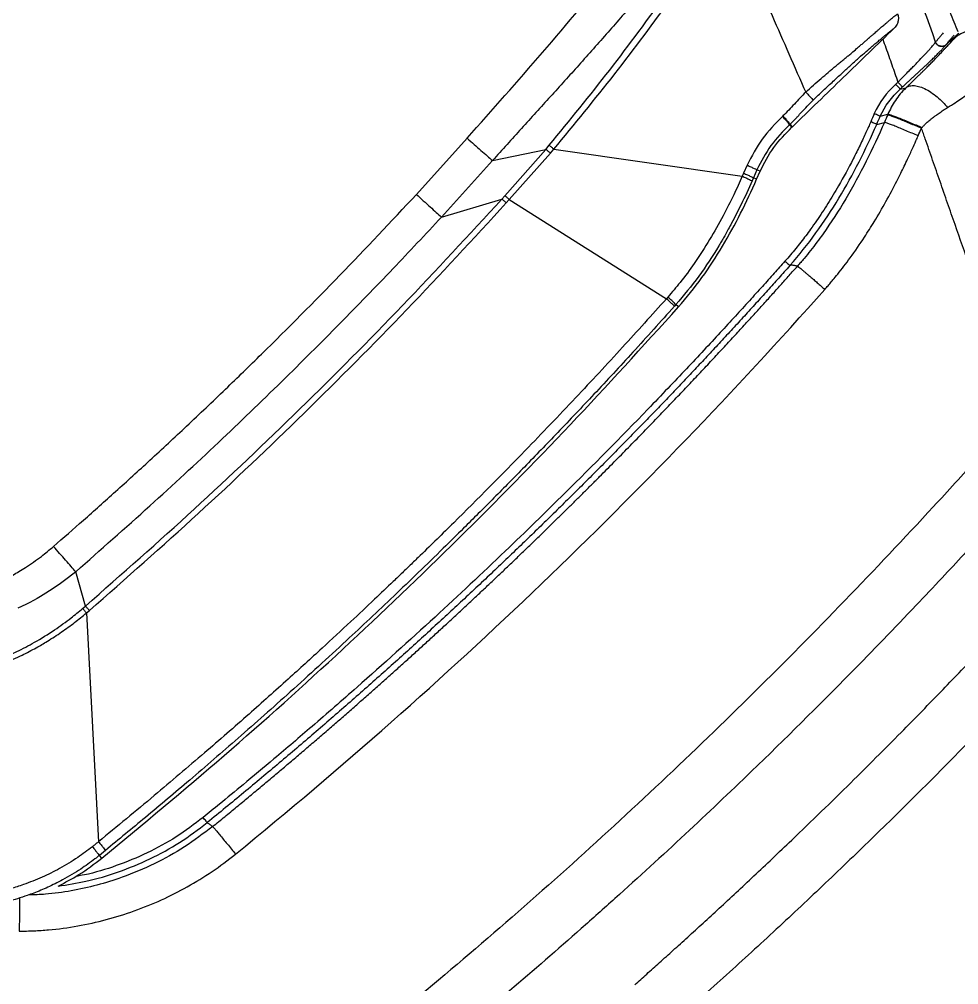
# Model space of a CAD drawing. Extents: x 525 to 613, y 487 to 635.
# Drawn here: x 541.88 to 549.03, y 510.15 to 517.51 of the extents above; entities that cross this region are included whole.
import ezdxf

# ---------------------------------------------------------------- set-up
doc = ezdxf.new("R2010")
doc.units = 0
doc.header["$MEASUREMENT"] = 0
doc.layers.add('1', color=4, linetype='Continuous')
doc.layers.add('STD TEST', color=3, linetype='Continuous')

# ---------------------------------------------------------------- blocks, each defined once
blk = doc.blocks.new('2023 VANGUARD')
at = {"layer": '1', "color": 3, "linetype": 'Continuous', "lineweight": 25}
for p, q in [((-20.4009, -75.631), (-20.389, -75.665)), ((-21.2658, -75.9225), (-21.2691, -75.9256)), ((-20.5237, -75.9245), (-20.4656, -75.9091)), ((-21.2113, -75.986), (-21.2149, -75.9893)), ((-21.1972, -76.0083), (-21.2149, -75.9893)), ((-21.1935, -76.0049), (-21.2113, -75.986)), ((-20.5506, -75.9863), (-20.4924, -75.9712)), ((-21.1972, -76.0083), (-21.1935, -76.0049)), ((-24.058, -76.52), (-23.6714, -76.0921)), ((-23.4781, -76.2613), (-23.072, -76.1768)), ((-23.3841, -76.53), (-23.072, -76.1768)), ((-23.3507, -76.5596), (-23.0373, -76.2059)), ((-23.072, -76.1768), (-23.0459, -76.1459)), ((-23.0373, -76.2059), (-23.0109, -76.175)), ((-23.0109, -76.175), (-21.575, -76.3812)), ((-23.4781, -76.2613), (-23.8674, -76.6929)), ((-21.5383, -76.2978), (-21.5649, -76.3583)), ((-21.4632, -76.3325), (-21.4898, -76.3938)), ((-21.4657, -76.4043), (-21.4391, -76.3429)), ((-21.4391, -76.3429), (-21.4632, -76.3325)), ((-21.4898, -76.3938), (-21.5001, -76.4172)), ((-21.4657, -76.4043), (-21.4898, -76.3938)), ((-23.8674, -76.6929), (-23.4071, -76.5554)), ((-23.3841, -76.53), (-23.4071, -76.5554)), ((-23.3737, -76.5851), (-23.3507, -76.5596)), ((-23.3507, -76.5596), (-22.1531, -77.3148)), ((-22.1423, -77.3026), (-22.1531, -77.3148)), ((-22.0813, -77.3603), (-22.0921, -77.3724)), ((-22.0613, -77.3781), (-22.0813, -77.3603)), ((-26.5802, -79.6571), (-26.6545, -79.3953)), ((-26.6021, -79.6759), (-26.5802, -79.6571)), ((-26.573, -79.71), (-26.5507, -79.691)), ((-26.573, -79.71), (-26.481, -81.4534)), ((-26.4283, -81.5194), (-26.4746, -81.5571)), ((-26.4566, -81.5792), (-26.4746, -81.5571))]:
    blk.add_line(p, q, dxfattribs=at)
at = {"layer": '1', "color": 3, "linetype": 'Continuous', "lineweight": 25, "flags": 128}
for points in [[(-19.9261, -75.2911), (-19.9742, -75.3357), (-20.0223, -75.3804)], [(-26.6545, -79.3953), (-26.7105, -79.4401), (-26.7702, -79.4847), (-26.8338, -79.5287), (-26.9015, -79.5716), (-26.9242, -79.5852), (-26.9489, -79.5995), (-26.9755, -79.6143), (-27.0042, -79.6297), (-27.035, -79.6454), (-27.095, -79.674)]]:
    blk.add_lwpolyline(points, dxfattribs=at)
at = {"layer": '1', "color": 3, "linetype": 'Continuous', "lineweight": 25}
for points, knots in [([(-20.1018, -75.3587), (-20.341, -74.6812), (-20.6162, -74.0225), (-21.2368, -72.7415), (-21.5822, -72.1193), (-22.1535, -71.2136), (-22.3528, -70.9163), (-22.6652, -70.4775), (-22.7715, -70.3326), (-22.9873, -70.0468), (-23.097, -69.9057), (-23.6543, -69.2092), (-24.1282, -68.6805), (-25.1311, -67.6789), (-25.6601, -67.2061), (-26.4954, -66.5394), (-26.7809, -66.3243), (-27.1467, -66.0645), (-27.2203, -66.013), (-27.368, -65.9111), (-27.5906, -65.76), (-27.8156, -65.6141), (-28.2688, -65.329), (-28.575, -65.1481), (-29.1958, -64.8043), (-29.5104, -64.6413), (-30.4665, -64.1792), (-31.1202, -63.9066), (-31.7906, -63.6699)], [0, 0, 0, 0, 0.125, 0.125, 0.25, 0.25, 0.3125, 0.3125, 0.34375, 0.34375, 0.375, 0.375, 0.5, 0.5, 0.625, 0.625, 0.6875, 0.6875, 0.703125, 0.703125, 0.71875, 0.75, 0.75, 0.8125, 0.8125, 0.875, 0.875, 1, 1, 1, 1]), ([(-23.6714, -76.0921), (-23.4793, -75.8751), (-23.0951, -75.4411), (-22.5348, -74.7758), (-22.1809, -74.3164), (-22.0039, -74.0866)], [0, 0, 0, 0, 0.333244, 0.666443, 1, 1, 1, 1]), ([(-21.7517, -74.2694), (-21.8148, -74.3496), (-21.9513, -74.5228), (-22.1618, -74.7777), (-22.3811, -75.0356), (-22.5993, -75.2857), (-22.8182, -75.532), (-23.0384, -75.7766), (-23.2577, -76.0184), (-23.4047, -76.1804), (-23.478, -76.2613)], [0, 0, 0, 0, 0.116163, 0.250852, 0.37616, 0.501299, 0.628537, 0.751131, 0.875725, 1, 1, 1, 1]), ([(-23.0459, -76.1459), (-22.8908, -75.9562), (-22.5804, -75.5765), (-22.1458, -74.9826), (-21.8621, -74.5822), (-21.7202, -74.382)], [0, 0, 0, 0, 0.3330279, 0.6663866, 1, 1, 1, 1]), ([(-23.0109, -76.175), (-22.8545, -75.9854), (-22.5418, -75.606), (-22.1039, -75.0127), (-21.8187, -74.6125), (-21.6761, -74.4124)], [0, 0, 0, 0, 0.333353, 0.666737, 1, 1, 1, 1]), ([(-21.6761, -74.4124), (-21.567, -74.6608), (-21.3723, -75.1037), (-21.1773, -75.5464), (-21.0916, -75.7408)], [0, 0, 0, 0, 0.560836, 1, 1, 1, 1]), ([(-20.0664, -74.9463), (-20.0424, -75.0083), (-19.998, -75.123), (-19.9532, -75.23), (-19.9327, -75.2793)], [0, 0, 0, 0, 0.540259, 1, 1, 1, 1]), ([(-21.0917, -75.7408), (-21.0723, -75.7233), (-21.0325, -75.6875), (-20.9751, -75.637), (-20.929, -75.5971), (-20.8938, -75.5674), (-20.867, -75.545), (-20.8404, -75.523), (-20.8145, -75.5018), (-20.7901, -75.4818), (-20.7661, -75.4621), (-20.7365, -75.4372), (-20.7055, -75.4107), (-20.6754, -75.385), (-20.6527, -75.3655), (-20.6342, -75.3494), (-20.6151, -75.3328), (-20.5958, -75.3159), (-20.5734, -75.2962), (-20.5536, -75.279), (-20.5325, -75.2607), (-20.5107, -75.242), (-20.4923, -75.2264), (-20.476, -75.2126), (-20.461, -75.2), (-20.4411, -75.1834), (-20.4176, -75.164), (-20.401, -75.1506), (-20.3919, -75.1432)], [0, 0, 0, 0, 0.040136, 0.082243, 0.121294, 0.141202, 0.161907, 0.183341, 0.205076, 0.22627, 0.24711, 0.271435, 0.314829, 0.351166, 0.381836, 0.405881, 0.431206, 0.469919, 0.50262, 0.553688, 0.586819, 0.636334, 0.702034, 0.724837, 0.768533, 0.829015, 0.906193, 1, 1, 1, 1]), ([(-20.3919, -75.1432), (-20.3893, -75.1521), (-20.3842, -75.1699), (-20.3864, -75.1976), (-20.3954, -75.2269), (-20.409, -75.2433), (-20.4168, -75.2527)], [0, 0, 0, 0, 0.2332071, 0.4671592, 0.691829, 1, 1, 1, 1]), ([(-20.4168, -75.2527), (-20.5464, -75.378), (-20.8055, -75.6285), (-21.0641, -75.8794), (-21.1935, -76.0049)], [0, 0, 0, 0, 0.5000327, 1, 1, 1, 1]), ([(-21.0361, -75.8026), (-21.0097, -75.7773), (-20.9699, -75.7392), (-20.9189, -75.6918), (-20.8708, -75.6472), (-20.8142, -75.5952), (-20.7484, -75.5353), (-20.6858, -75.479), (-20.6297, -75.4293), (-20.5884, -75.3937), (-20.5569, -75.3669), (-20.5319, -75.3459), (-20.509, -75.3269), (-20.4885, -75.3102), (-20.4691, -75.2945), (-20.4511, -75.28), (-20.4336, -75.2661), (-20.4224, -75.2572), (-20.4168, -75.2527)], [0, 0, 0, 0, 0.0605966, 0.0912171, 0.1225509, 0.1818607, 0.2460782, 0.3299382, 0.4166764, 0.5033057, 0.5637398, 0.6271461, 0.6869919, 0.7511281, 0.80969, 0.8754512, 0.9377124, 1, 1, 1, 1]), ([(-20.0436, -75.2887), (-20.0439, -75.289), (-20.0482, -75.2941), (-20.0553, -75.3025), (-20.0647, -75.3137), (-20.0734, -75.3241), (-20.0819, -75.3345), (-20.09, -75.3443), (-20.0966, -75.3523), (-20.1003, -75.3568), (-20.1018, -75.3587)], [0, 0, 0, 0, 0.012007, 0.204108, 0.349481, 0.482645, 0.648583, 0.79741, 0.914543, 1, 1, 1, 1]), ([(-20.0208, -75.3787), (-20.0193, -75.3768), (-20.0153, -75.3719), (-20.0078, -75.3628), (-19.9988, -75.3519), (-19.9896, -75.3407), (-19.9811, -75.3305), (-19.9722, -75.3199), (-19.9655, -75.3119), (-19.9613, -75.307), (-19.9605, -75.3061)], [0, 0, 0, 0, 0.080491, 0.21099, 0.391497, 0.539605, 0.674449, 0.810608, 0.965298, 1, 1, 1, 1]), ([(-19.5173, -75.4501), (-19.5185, -75.4469), (-19.5209, -75.4404), (-19.5251, -75.4302), (-19.5302, -75.4193), (-19.5363, -75.4076), (-19.5436, -75.3953), (-19.5521, -75.3824), (-19.5621, -75.369), (-19.5737, -75.3553), (-19.5871, -75.3415), (-19.6024, -75.3278), (-19.6198, -75.3145), (-19.6393, -75.3019), (-19.6632, -75.2891), (-19.6962, -75.2757), (-19.7377, -75.2657), (-19.7812, -75.2627), (-19.8148, -75.2655), (-19.8394, -75.2701), (-19.8563, -75.2746), (-19.874, -75.2804), (-19.8911, -75.2873), (-19.9087, -75.2962), (-19.9242, -75.3053), (-19.9385, -75.3151), (-19.9519, -75.3254), (-19.9601, -75.3329), (-19.9641, -75.3366)], [0, 0, 0, 0, 0.018282, 0.038365, 0.060332, 0.084269, 0.110265, 0.138403, 0.168764, 0.201417, 0.236419, 0.273805, 0.313584, 0.355732, 0.400187, 0.46157, 0.550198, 0.632829, 0.700004, 0.735691, 0.770777, 0.796634, 0.838849, 0.872908, 0.906085, 0.938342, 0.969653, 1, 1, 1, 1]), ([(-19.9641, -75.3366), (-19.9619, -75.3339), (-19.9576, -75.3289), (-19.9514, -75.3213), (-19.943, -75.311), (-19.9346, -75.3008), (-19.9281, -75.2933), (-19.9261, -75.2911)], [0, 0, 0, 0, 0.182353, 0.349016, 0.499993, 0.8484, 1, 1, 1, 1]), ([(-20.5047, -75.3377), (-20.5007, -75.3486), (-20.481, -75.4027), (-20.4464, -75.5005), (-20.4161, -75.5874), (-20.4009, -75.631)], [0, 0, 0, 0, 0.111666, 0.555297, 1, 1, 1, 1]), ([(-20.389, -75.665), (-20.3863, -75.6622), (-20.3805, -75.6563), (-20.3714, -75.6469), (-20.3615, -75.6368), (-20.3507, -75.6258), (-20.3312, -75.606), (-20.3112, -75.5856), (-20.2869, -75.5609), (-20.2673, -75.541), (-20.2373, -75.5102), (-20.2092, -75.4813), (-20.1838, -75.4544), (-20.1662, -75.4352), (-20.1507, -75.4179), (-20.1367, -75.4018), (-20.125, -75.3879), (-20.1169, -75.3779), (-20.1115, -75.3712), (-20.1081, -75.3668), (-20.1052, -75.3631), (-20.1038, -75.3613), (-20.1031, -75.3604)], [0, 0, 0, 0, 0.020918, 0.043869, 0.068894, 0.096037, 0.125339, 0.217476, 0.249954, 0.316491, 0.374453, 0.499487, 0.564883, 0.624578, 0.688766, 0.749682, 0.81405, 0.874827, 0.906969, 0.938548, 0.969559, 1, 1, 1, 1]), ([(-20.3549, -75.7016), (-20.3515, -75.6984), (-20.3447, -75.692), (-20.3344, -75.6824), (-20.3242, -75.6729), (-20.3139, -75.6634), (-20.3037, -75.6539), (-20.2935, -75.6444), (-20.2834, -75.635), (-20.2733, -75.6256), (-20.2632, -75.6163), (-20.2532, -75.6071), (-20.2433, -75.5979), (-20.2334, -75.5888), (-20.2237, -75.5798), (-20.2141, -75.5709), (-20.2046, -75.5622), (-20.1953, -75.5535), (-20.186, -75.545), (-20.1698, -75.5298), (-20.1472, -75.5087), (-20.1244, -75.487), (-20.1076, -75.4705), (-20.0917, -75.4548), (-20.0737, -75.4365), (-20.0553, -75.4172), (-20.0436, -75.4045), (-20.0353, -75.3953), (-20.0303, -75.3896), (-20.0263, -75.385), (-20.0239, -75.3822), (-20.0227, -75.3809), (-20.0223, -75.3804)], [0, 0, 0, 0, 0.022099, 0.044212, 0.066338, 0.088478, 0.110633, 0.132803, 0.15499, 0.177194, 0.199417, 0.221662, 0.243929, 0.266188, 0.28841, 0.310609, 0.332797, 0.354989, 0.377198, 0.399439, 0.474358, 0.549895, 0.587574, 0.625187, 0.700241, 0.775408, 0.849837, 0.876648, 0.924698, 0.956657, 0.981768, 1, 1, 1, 1]), ([(-20.3282, -75.7082), (-20.326, -75.7061), (-20.3215, -75.7018), (-20.3149, -75.6955), (-20.3084, -75.6892), (-20.3019, -75.683), (-20.2954, -75.6768), (-20.2891, -75.6706), (-20.2827, -75.6645), (-20.2711, -75.6531), (-20.2543, -75.6368), (-20.2342, -75.617), (-20.2152, -75.5984), (-20.1983, -75.5815), (-20.1823, -75.5656), (-20.1629, -75.5461), (-20.1403, -75.5232), (-20.1167, -75.4991), (-20.0951, -75.4768), (-20.0694, -75.45), (-20.0468, -75.4261), (-20.0267, -75.4049), (-20.0079, -75.3849), (-19.991, -75.3668), (-19.9773, -75.3518), (-19.9697, -75.3431), (-19.966, -75.3387), (-19.9641, -75.3366)], [0, 0, 0, 0, 0.007511, 0.01512, 0.022836, 0.030668, 0.038623, 0.04671, 0.054935, 0.063306, 0.093384, 0.126451, 0.156993, 0.18885, 0.218843, 0.250895, 0.311227, 0.375394, 0.43521, 0.500377, 0.625156, 0.68569, 0.750023, 0.874996, 0.937499, 0.968749, 1, 1, 1, 1]), ([(-20.0223, -75.3804), (-20.0273, -75.3851), (-20.034, -75.3892), (-20.0499, -75.3938), (-20.0591, -75.3942), (-20.0764, -75.3899), (-20.0845, -75.3853), (-20.0966, -75.3737), (-20.1007, -75.3669), (-20.1031, -75.3604)], [0, 0, 0, 0, 0.25, 0.25, 0.5, 0.5, 0.75, 0.75, 1, 1, 1, 1]), ([(-20.0208, -75.3787), (-20.0259, -75.3834), (-20.0326, -75.3875), (-20.0486, -75.3922), (-20.0578, -75.3926), (-20.0752, -75.3883), (-20.0833, -75.3837), (-20.0954, -75.3721), (-20.0995, -75.3652), (-20.1018, -75.3587)], [0, 0, 0, 0, 0.25, 0.25, 0.5, 0.5, 0.75, 0.75, 1, 1, 1, 1]), ([(-20.0113, -75.8583), (-19.9673, -75.8313), (-19.9338, -75.8091), (-19.8781, -75.7706), (-19.8557, -75.7541), (-19.8168, -75.7247), (-19.8005, -75.7117), (-19.771, -75.6879), (-19.7579, -75.6771), (-19.7218, -75.6466), (-19.7019, -75.6292), (-19.6667, -75.5977), (-19.6514, -75.5836), (-19.624, -75.5579), (-19.6117, -75.5461), (-19.5891, -75.5242), (-19.5788, -75.514), (-19.5497, -75.4851), (-19.5328, -75.4679), (-19.5173, -75.4501)], [0, 0, 0, 0, 0.0625, 0.0625, 0.125, 0.125, 0.1875, 0.1875, 0.25, 0.25, 0.375, 0.375, 0.5, 0.5, 0.625, 0.625, 0.75, 0.75, 1, 1, 1, 1]), ([(-20.3719, -75.7175), (-20.372, -75.7175), (-20.3728, -75.7166), (-20.3762, -75.713), (-20.3789, -75.7102), (-20.3855, -75.7031), (-20.3895, -75.6988), (-20.3978, -75.6899), (-20.4021, -75.6853), (-20.4061, -75.6811)], [0, 0, 0, 0, 0.25, 0.25, 0.5, 0.5, 0.75, 0.75, 1, 1, 1, 1]), ([(-20.3549, -75.7016), (-20.355, -75.7015), (-20.3558, -75.7006), (-20.3592, -75.697), (-20.3618, -75.6942), (-20.3684, -75.6871), (-20.3724, -75.6828), (-20.3807, -75.6739), (-20.385, -75.6693), (-20.389, -75.665)], [0, 0, 0, 0, 0.25, 0.25, 0.5, 0.5, 0.75, 0.75, 1, 1, 1, 1]), ([(-20.3282, -75.7082), (-20.3219, -75.7028), (-20.3142, -75.6983), (-20.2958, -75.6921), (-20.285, -75.6905), (-20.2607, -75.6908), (-20.2471, -75.6927), (-20.2178, -75.7005), (-20.2022, -75.7063), (-20.1701, -75.7215), (-20.1536, -75.7309), (-20.1212, -75.7524), (-20.1052, -75.7644), (-20.0748, -75.79), (-20.0605, -75.8036), (-20.0341, -75.8309), (-20.0221, -75.8448), (-20.0113, -75.8583)], [0, 0, 0, 0, 0.125, 0.125, 0.25, 0.25, 0.375, 0.375, 0.5, 0.5, 0.625, 0.625, 0.75, 0.75, 0.875, 0.875, 1, 1, 1, 1]), ([(-21.0916, -75.7409), (-21.1063, -75.7558), (-21.1359, -75.7856), (-21.1921, -75.8478), (-21.2363, -75.8926), (-21.2658, -75.9224)], [0, 0, 0, 0, 0.249985, 0.500116, 1, 1, 1, 1]), ([(-21.0916, -75.7408), (-21.0844, -75.7483), (-21.0695, -75.7639), (-21.0515, -75.7834), (-21.039, -75.7977), (-21.037, -75.801), (-21.036, -75.8025)], [0, 0, 0, 0, 0.242944, 0.499966, 0.757006, 1, 1, 1, 1]), ([(-20.3282, -75.7082), (-20.3442, -75.7234), (-20.3585, -75.7389), (-20.3851, -75.7708), (-20.3975, -75.7875), (-20.4201, -75.8213), (-20.4305, -75.8387), (-20.4495, -75.8737), (-20.458, -75.8914), (-20.4656, -75.9091)], [0, 0, 0, 0, 0.25, 0.25, 0.5, 0.5, 0.75, 0.75, 1, 1, 1, 1]), ([(-21.2114, -75.9859), (-21.1963, -75.9711), (-21.1761, -75.9514), (-21.1474, -75.9203), (-21.1052, -75.8729), (-21.0657, -75.8327), (-21.0361, -75.8026)], [0, 0, 0, 0, 0.249856, 0.333779, 0.500013, 1, 1, 1, 1]), ([(-21.2658, -75.9225), (-21.2584, -75.9305), (-21.2432, -75.947), (-21.2251, -75.9676), (-21.2131, -75.9822), (-21.2119, -75.9847), (-21.2114, -75.986)], [0, 0, 0, 0, 0.242308, 0.499982, 0.757666, 1, 1, 1, 1]), ([(-20.5237, -75.9245), (-20.5239, -75.9244), (-20.5251, -75.9239), (-20.5298, -75.9219), (-20.5333, -75.9203), (-20.5422, -75.9165), (-20.5475, -75.9142), (-20.5586, -75.9094), (-20.5643, -75.9069), (-20.5696, -75.9046)], [0, 0, 0, 0, 0.25, 0.25, 0.5, 0.5, 0.75, 0.75, 1, 1, 1, 1]), ([(-20.4673, -75.913), (-20.4665, -75.9128), (-20.4645, -75.9132), (-20.4574, -75.9152), (-20.4523, -75.9168), (-20.4389, -75.9215), (-20.4305, -75.9246), (-20.4109, -75.9321), (-20.3996, -75.9365), (-20.3746, -75.9464), (-20.3609, -75.9519), (-20.3321, -75.9637), (-20.3169, -75.97), (-20.2861, -75.9829), (-20.2704, -75.9895), (-20.2396, -76.0026), (-20.2244, -76.0092), (-20.2097, -76.0155)], [0, 0, 0, 0, 0.125, 0.125, 0.25, 0.25, 0.375, 0.375, 0.5, 0.5, 0.625, 0.625, 0.75, 0.75, 0.875, 0.875, 1, 1, 1, 1]), ([(-20.4656, -75.9091), (-20.4648, -75.9088), (-20.4627, -75.909), (-20.4554, -75.9108), (-20.4502, -75.9124), (-20.4366, -75.9169), (-20.4282, -75.9199), (-20.4083, -75.9273), (-20.3969, -75.9316), (-20.3716, -75.9415), (-20.3577, -75.947), (-20.3286, -75.9588), (-20.3132, -75.965), (-20.2822, -75.9779), (-20.2664, -75.9845), (-20.2354, -75.9977), (-20.2201, -76.0042), (-20.2053, -76.0106)], [0, 0, 0, 0, 0.125, 0.125, 0.25, 0.25, 0.375, 0.375, 0.5, 0.5, 0.625, 0.625, 0.75, 0.75, 0.875, 0.875, 1, 1, 1, 1]), ([(-20.2053, -76.0106), (-20.203, -76.008), (-20.1981, -76.0026), (-20.1901, -75.9943), (-20.1811, -75.9853), (-20.1707, -75.9755), (-20.1592, -75.9653), (-20.1459, -75.954), (-20.1323, -75.9431), (-20.1199, -75.9335), (-20.1066, -75.9234), (-20.087, -75.9088), (-20.0649, -75.8932), (-20.0437, -75.8789), (-20.0274, -75.8683), (-20.0167, -75.8616), (-20.0113, -75.8583)], [0, 0, 0, 0, 0.039885, 0.084257, 0.133621, 0.188642, 0.25002, 0.31316, 0.392879, 0.45497, 0.500036, 0.592734, 0.749999, 0.833171, 0.916424, 1, 1, 1, 1]), ([(-21.2691, -75.9256), (-21.3234, -75.9809), (-21.4319, -76.0914), (-21.5029, -76.229), (-21.5383, -76.2978)], [0, 0, 0, 0, 0.500227, 1, 1, 1, 1]), ([(-21.2149, -75.9893), (-21.2651, -76.0402), (-21.3654, -76.1418), (-21.4306, -76.269), (-21.4632, -76.3325)], [0, 0, 0, 0, 0.5001986, 1, 1, 1, 1]), ([(-21.2149, -75.9894), (-21.2155, -75.9881), (-21.2166, -75.9855), (-21.2286, -75.9709), (-21.2466, -75.9502), (-21.2618, -75.9336), (-21.2691, -75.9256)], [0, 0, 0, 0, 0.2423157, 0.4999998, 0.757684, 1, 1, 1, 1]), ([(-20.5964, -75.9664), (-20.6022, -75.9797), (-20.6143, -76.0074), (-20.6337, -76.0504), (-20.6549, -76.0963), (-20.678, -76.145), (-20.7031, -76.1966), (-20.7559, -76.3015), (-20.8153, -76.4112), (-20.895, -76.5461), (-20.9646, -76.6567), (-21.0354, -76.7596), (-21.0908, -76.8348), (-21.1286, -76.8842), (-21.1677, -76.933), (-21.208, -76.9815), (-21.2358, -77.0132), (-21.2497, -77.029)], [0, 0, 0, 0, 0.034874, 0.072481, 0.112822, 0.155893, 0.201696, 0.250228, 0.437204, 0.50038, 0.625366, 0.750156, 0.799475, 0.849104, 0.899057, 0.949349, 1, 1, 1, 1]), ([(-21.2124, -77.0623), (-21.0714, -76.9031), (-20.9486, -76.7307), (-20.7301, -76.3684), (-20.6349, -76.1795), (-20.5506, -75.9863)], [0, 0, 0, 0, 0.5, 0.5, 1, 1, 1, 1]), ([(-20.4924, -75.9712), (-20.5798, -76.1725), (-20.6765, -76.3676), (-20.8408, -76.6452), (-20.8986, -76.7349), (-20.9908, -76.8642), (-21.0224, -76.9064), (-21.0712, -76.968), (-21.0959, -76.9984), (-21.1212, -77.0282), (-21.1339, -77.043), (-21.1382, -77.0478), (-21.1466, -77.0576), (-21.1509, -77.0624), (-21.1555, -77.0675)], [0, 0, 0, 0, 0.5, 0.5, 0.75, 0.75, 0.875, 0.875, 0.9375, 0.96875, 0.96875, 0.984375, 0.984375, 1, 1, 1, 1]), ([(-20.5506, -75.9863), (-20.5508, -75.9862), (-20.5519, -75.9857), (-20.5566, -75.9837), (-20.5601, -75.9822), (-20.569, -75.9783), (-20.5743, -75.976), (-20.5854, -75.9712), (-20.5911, -75.9687), (-20.5964, -75.9664)], [0, 0, 0, 0, 0.25, 0.25, 0.5, 0.5, 0.75, 0.75, 1, 1, 1, 1]), ([(-20.2351, -76.0742), (-20.2498, -76.0678), (-20.265, -76.0613), (-20.2958, -76.0481), (-20.3115, -76.0415), (-20.3422, -76.0285), (-20.3574, -76.0222), (-20.3862, -76.0103), (-20.3999, -76.0048), (-20.4249, -75.9948), (-20.4362, -75.9903), (-20.4557, -75.9828), (-20.464, -75.9797), (-20.4774, -75.975), (-20.4825, -75.9733), (-20.4897, -75.9713), (-20.4917, -75.971), (-20.4924, -75.9712)], [0, 0, 0, 0, 0.125, 0.125, 0.25, 0.25, 0.375, 0.375, 0.5, 0.5, 0.625, 0.625, 0.75, 0.75, 0.875, 0.875, 1, 1, 1, 1]), ([(-21.4391, -76.3429), (-21.4074, -76.2809), (-21.344, -76.157), (-21.2461, -76.0579), (-21.1972, -76.0083)], [0, 0, 0, 0, 0.499766, 1, 1, 1, 1]), ([(-20.2097, -76.0155), (-20.2093, -76.0151), (-20.2086, -76.0143), (-20.2072, -76.0126), (-20.2061, -76.0114), (-20.2053, -76.0106)], [0, 0, 0, 0, 0.249998, 0.499999, 1, 1, 1, 1]), ([(-19.7549, -77.3192), (-19.8307, -77.1019), (-19.9255, -76.8303), (-20.0392, -76.5044), (-20.096, -76.3414), (-20.1434, -76.2056), (-20.1765, -76.1106), (-20.1955, -76.0562), (-20.205, -76.0291), (-20.2097, -76.0155), (-20.2097, -76.0155), (-20.2097, -76.0155), (-20.2097, -76.0155)], [0, 0, 0, 0, 0.5, 0.625, 0.75, 0.875, 0.9375, 0.96875, 1, 1, 1, 1.000001, 1.000001, 1.000001, 1.000001]), ([(-23.6714, -76.0921), (-23.6536, -76.108), (-23.6177, -76.14), (-23.5657, -76.1857), (-23.5175, -76.2276), (-23.4911, -76.2501), (-23.4781, -76.2613)], [0, 0, 0, 0, 0.247322, 0.500001, 0.752679, 1, 1, 1, 1]), ([(-20.9461, -77.2441), (-20.9378, -77.2347), (-20.9211, -77.2158), (-20.9007, -77.1918), (-20.8763, -77.1626), (-20.8439, -77.1229), (-20.7998, -77.0667), (-20.7303, -76.9734), (-20.6526, -76.8607), (-20.5624, -76.7174), (-20.4799, -76.5752), (-20.4139, -76.4514), (-20.3593, -76.343), (-20.3194, -76.2605), (-20.2811, -76.1778), (-20.2547, -76.119), (-20.2406, -76.0867), (-20.2351, -76.0742)], [0, 0, 0, 0, 0.027416, 0.054816, 0.068778, 0.110524, 0.166599, 0.224748, 0.364391, 0.465247, 0.594282, 0.723205, 0.771263, 0.859174, 0.923196, 0.970141, 1, 1, 1, 1]), ([(-23.0373, -76.2059), (-23.0403, -76.2032), (-23.0466, -76.1979), (-23.0561, -76.1899), (-23.0649, -76.1825), (-23.0697, -76.1787), (-23.072, -76.1768)], [0, 0, 0, 0, 0.246092, 0.499999, 0.753907, 1, 1, 1, 1]), ([(-23.0459, -76.1459), (-23.0435, -76.1478), (-23.0387, -76.1517), (-23.0298, -76.159), (-23.0203, -76.167), (-23.014, -76.1724), (-23.0109, -76.175)], [0, 0, 0, 0, 0.246071, 0.500004, 0.753935, 1, 1, 1, 1]), ([(-21.5649, -76.3583), (-21.5666, -76.3621), (-21.5699, -76.3698), (-21.5733, -76.3774), (-21.575, -76.3812)], [0, 0, 0, 0, 0.4999981, 1, 1, 1, 1]), ([(-21.5649, -76.3583), (-21.555, -76.3627), (-21.5346, -76.3718), (-21.5099, -76.3832), (-21.4931, -76.3914), (-21.4909, -76.393), (-21.4898, -76.3938)], [0, 0, 0, 0, 0.242384, 0.5, 0.757616, 1, 1, 1, 1]), ([(-21.5383, -76.2978), (-21.5285, -76.3022), (-21.5081, -76.3111), (-21.4834, -76.3223), (-21.4665, -76.3303), (-21.4643, -76.3318), (-21.4632, -76.3325)], [0, 0, 0, 0, 0.2424136, 0.5, 0.7575864, 1, 1, 1, 1]), ([(-21.575, -76.3812), (-21.5964, -76.4283), (-21.6426, -76.5305), (-21.7247, -76.6919), (-21.8238, -76.8674), (-21.9329, -77.0369), (-22.0398, -77.1831), (-22.1107, -77.2657), (-22.1423, -77.3026)], [0, 0, 0, 0, 0.143006, 0.309705, 0.50008, 0.699432, 0.866043, 1, 1, 1, 1]), ([(-21.5001, -76.4172), (-21.5275, -76.4776), (-21.5769, -76.5865), (-21.6394, -76.7085), (-21.6804, -76.7842), (-21.7029, -76.8244), (-21.7226, -76.8587), (-21.7393, -76.8872), (-21.7969, -76.9835), (-21.9026, -77.1469), (-22.0217, -77.289), (-22.0813, -77.3603)], [0, 0, 0, 0, 0.17904, 0.322448, 0.36969, 0.411111, 0.446696, 0.476434, 0.500315, 0.749473, 1, 1, 1, 1]), ([(-22.0613, -77.3781), (-22.0002, -77.3047), (-21.8779, -77.1578), (-21.7234, -76.9159), (-21.5841, -76.6653), (-21.5052, -76.4913), (-21.4657, -76.4043)], [0, 0, 0, 0, 0.2499428, 0.4999656, 0.7499676, 1, 1, 1, 1]), ([(-21.575, -76.3812), (-21.5651, -76.3857), (-21.5447, -76.3948), (-21.5201, -76.4064), (-21.5033, -76.4148), (-21.5011, -76.4164), (-21.5001, -76.4172)], [0, 0, 0, 0, 0.242374, 0.5, 0.757625, 1, 1, 1, 1]), ([(-26.8238, -79.2027), (-26.7479, -79.1364), (-26.5894, -78.998), (-26.3443, -78.7789), (-26.0817, -78.5399), (-25.8023, -78.2801), (-25.519, -78.0108), (-25.1274, -77.6299), (-24.6381, -77.1388), (-24.2515, -76.7263), (-24.058, -76.52)], [0, 0, 0, 0, 0.078438, 0.163714, 0.255828, 0.354778, 0.460565, 0.560001, 0.779867, 1, 1, 1, 1]), ([(-26.5802, -79.6571), (-26.3024, -79.4127), (-25.7467, -78.9239), (-24.9427, -78.1583), (-24.1591, -77.3719), (-23.6578, -76.8276), (-23.4071, -76.5554)], [0, 0, 0, 0, 0.249993, 0.49999, 0.749992, 1, 1, 1, 1]), ([(-26.5507, -79.691), (-26.2725, -79.4462), (-25.716, -78.9568), (-24.9111, -78.1901), (-24.1265, -77.4027), (-23.6247, -76.8577), (-23.3737, -76.5851)], [0, 0, 0, 0, 0.250025, 0.500027, 0.750014, 1, 1, 1, 1]), ([(-24.058, -76.52), (-24.0405, -76.5362), (-24.005, -76.5689), (-23.9537, -76.6156), (-23.9062, -76.6585), (-23.8802, -76.6815), (-23.8674, -76.6929)], [0, 0, 0, 0, 0.247305, 0.5, 0.752695, 1, 1, 1, 1]), ([(-23.3737, -76.5851), (-23.3767, -76.5824), (-23.3828, -76.5769), (-23.3919, -76.5688), (-23.4003, -76.5613), (-23.4049, -76.5573), (-23.4071, -76.5554)], [0, 0, 0, 0, 0.246174, 0.499997, 0.753822, 1, 1, 1, 1]), ([(-23.3841, -76.53), (-23.3819, -76.5319), (-23.3773, -76.5359), (-23.3689, -76.5433), (-23.3598, -76.5514), (-23.3537, -76.5569), (-23.3507, -76.5596)], [0, 0, 0, 0, 0.246182, 0.5, 0.753818, 1, 1, 1, 1]), ([(-26.6545, -79.3953), (-26.4654, -79.2289), (-26.098, -78.9057), (-25.5759, -78.4211), (-25.0937, -77.9575), (-24.6509, -77.5154), (-24.2452, -77.0976), (-23.99, -76.8243), (-23.8674, -76.6929)], [0, 0, 0, 0, 0.194553, 0.37792, 0.550129, 0.711201, 0.861154, 1, 1, 1, 1]), ([(-21.2497, -77.029), (-21.277, -77.0597), (-21.3342, -77.1239), (-21.4245, -77.2242), (-21.5231, -77.3331), (-21.6301, -77.4504), (-21.7458, -77.576), (-21.8701, -77.7098), (-22.0033, -77.8517), (-22.1454, -78.0015), (-22.4508, -78.32), (-22.8614, -78.7356), (-23.4035, -79.2627), (-23.931, -79.7574), (-24.4236, -80.2011), (-24.8347, -80.5592), (-25.1247, -80.8063), (-25.3605, -81.0035), (-25.5406, -81.1521), (-25.6423, -81.235), (-25.6837, -81.2686)], [0, 0, 0, 0, 0.020033, 0.04201, 0.065928, 0.091788, 0.119589, 0.149331, 0.181014, 0.214639, 0.250206, 0.396562, 0.5, 0.619582, 0.749795, 0.823843, 0.885887, 0.935928, 0.973965, 1, 1, 1, 1]), ([(-21.2124, -77.0623), (-21.2407, -77.094), (-21.2975, -77.1578), (-21.3836, -77.2535), (-21.471, -77.3501), (-21.5595, -77.4473), (-21.6494, -77.5451), (-21.7404, -77.6437), (-21.8328, -77.7429), (-21.9264, -77.8428), (-22.0213, -77.9433), (-22.1175, -78.0444), (-22.215, -78.1462), (-22.3138, -78.2486), (-22.4139, -78.3515), (-22.5154, -78.455), (-22.6182, -78.5592), (-22.7224, -78.6638), (-22.8279, -78.769), (-22.9348, -78.8748), (-23.043, -78.981), (-23.1527, -79.0878), (-23.2637, -79.1951), (-23.3762, -79.3028), (-23.4901, -79.411), (-23.6054, -79.5197), (-23.7221, -79.6288), (-23.8403, -79.7383), (-23.96, -79.8482), (-24.0811, -79.9586), (-24.2037, -80.0693), (-24.3278, -80.1803), (-24.4533, -80.2918), (-24.5804, -80.4035), (-24.709, -80.5156), (-24.8391, -80.628), (-24.9708, -80.7407), (-25.104, -80.8536), (-25.2387, -80.9668), (-25.3751, -81.0803), (-25.5129, -81.194), (-25.6056, -81.2695), (-25.6521, -81.3074)], [0, 0, 0, 0, 0.020729, 0.041677, 0.062843, 0.084228, 0.105832, 0.127655, 0.149696, 0.171957, 0.194436, 0.217134, 0.240051, 0.263187, 0.286542, 0.310116, 0.333909, 0.357921, 0.382152, 0.406602, 0.431271, 0.456159, 0.481267, 0.506594, 0.53214, 0.557905, 0.583889, 0.610093, 0.636517, 0.663159, 0.690021, 0.717103, 0.744404, 0.771925, 0.799665, 0.827625, 0.855805, 0.884204, 0.912823, 0.941662, 0.970721, 1, 1, 1, 1]), ([(-25.611, -81.3373), (-25.5804, -81.3123), (-25.5194, -81.2626), (-25.4286, -81.1881), (-25.3388, -81.1139), (-25.25, -81.04), (-25.1621, -80.9665), (-25.0752, -80.8933), (-24.9893, -80.8206), (-24.9043, -80.7482), (-24.8203, -80.6762), (-24.7372, -80.6046), (-24.6551, -80.5334), (-24.5739, -80.4626), (-24.4937, -80.3922), (-24.4143, -80.3223), (-24.3359, -80.2527), (-24.2585, -80.1836), (-24.1819, -80.115), (-24.1062, -80.0468), (-24.0315, -79.979), (-23.9576, -79.9117), (-23.8847, -79.8449), (-23.8126, -79.7786), (-23.7414, -79.7127), (-23.6711, -79.6473), (-23.6017, -79.5824), (-23.5332, -79.518), (-23.4655, -79.4541), (-23.3987, -79.3907), (-23.3327, -79.3278), (-23.2676, -79.2654), (-23.2034, -79.2036), (-23.14, -79.1422), (-23.0774, -79.0815), (-23.0157, -79.0212), (-22.9548, -78.9615), (-22.8947, -78.9023), (-22.8355, -78.8437), (-22.777, -78.7857), (-22.7194, -78.7282), (-22.6626, -78.6713), (-22.6066, -78.615), (-22.5514, -78.5592), (-22.497, -78.504), (-22.4434, -78.4494), (-22.3906, -78.3954), (-22.3386, -78.342), (-22.2874, -78.2892), (-22.2369, -78.2369), (-22.1872, -78.1853), (-22.1383, -78.1343), (-22.0902, -78.0839), (-22.0428, -78.0342), (-21.9962, -77.985), (-21.9503, -77.9365), (-21.9052, -77.8886), (-21.8608, -77.8413), (-21.8172, -77.7947), (-21.7743, -77.7487), (-21.7322, -77.7034), (-21.6908, -77.6587), (-21.6501, -77.6146), (-21.6101, -77.5712), (-21.5709, -77.5285), (-21.5324, -77.4864), (-21.4946, -77.445), (-21.4576, -77.4042), (-21.4212, -77.3641), (-21.3856, -77.3247), (-21.3506, -77.286), (-21.3164, -77.2479), (-21.2829, -77.2105), (-21.25, -77.1738), (-21.2179, -77.1378), (-21.1864, -77.1024), (-21.1657, -77.0791), (-21.1555, -77.0675)], [0, 0, 0, 0, 0.019173, 0.038188, 0.057045, 0.075744, 0.094285, 0.112667, 0.130892, 0.148959, 0.166868, 0.184619, 0.202212, 0.219646, 0.236923, 0.254042, 0.271004, 0.287807, 0.304452, 0.320939, 0.337269, 0.35344, 0.369454, 0.38531, 0.401008, 0.416548, 0.43193, 0.447155, 0.462221, 0.47713, 0.491881, 0.506475, 0.52091, 0.535188, 0.549308, 0.56327, 0.577074, 0.590721, 0.60421, 0.617541, 0.630715, 0.64373, 0.656589, 0.669289, 0.681832, 0.694217, 0.706444, 0.718514, 0.730426, 0.742181, 0.753778, 0.765217, 0.776499, 0.787623, 0.79859, 0.809398, 0.82005, 0.830544, 0.84088, 0.851059, 0.86108, 0.870944, 0.88065, 0.890198, 0.899589, 0.908823, 0.917899, 0.926818, 0.935579, 0.944183, 0.952629, 0.960918, 0.969049, 0.977023, 0.984839, 0.992498, 1, 1, 1, 1]), ([(-21.2497, -77.029), (-21.2453, -77.0329), (-21.2406, -77.0371), (-21.2315, -77.0452), (-21.2271, -77.0491), (-21.2198, -77.0556), (-21.217, -77.0582), (-21.2133, -77.0615), (-21.2124, -77.0622), (-21.2124, -77.0623)], [0, 0, 0, 0, 0.25, 0.25, 0.5, 0.5, 0.75, 0.75, 1, 1, 1, 1]), ([(-21.1555, -77.0675), (-21.1585, -77.0668), (-21.1646, -77.0653), (-21.1731, -77.0635), (-21.181, -77.062), (-21.1886, -77.0609), (-21.1957, -77.0603), (-21.2022, -77.0602), (-21.2079, -77.0608), (-21.2109, -77.0618), (-21.2124, -77.0623)], [0, 0, 0, 0, 0.130083, 0.256702, 0.379838, 0.499471, 0.630804, 0.758027, 0.881103, 1, 1, 1, 1]), ([(-21.1555, -77.0675), (-21.1553, -77.0676), (-21.155, -77.0677), (-21.1544, -77.068), (-21.1536, -77.0684), (-21.1525, -77.0691), (-21.1512, -77.07), (-21.1495, -77.0711), (-21.1475, -77.0726), (-21.1451, -77.0744), (-21.1422, -77.0766), (-21.1387, -77.0792), (-21.1348, -77.0823), (-21.1302, -77.086), (-21.125, -77.0902), (-21.1191, -77.095), (-21.1124, -77.1005), (-21.105, -77.1066), (-21.0968, -77.1135), (-21.0877, -77.1211), (-21.0779, -77.1294), (-21.0673, -77.1384), (-21.0559, -77.1482), (-21.0438, -77.1586), (-21.0311, -77.1696), (-21.0177, -77.1811), (-21.0039, -77.1932), (-20.9898, -77.2056), (-20.9753, -77.2182), (-20.9607, -77.2311), (-20.9509, -77.2398), (-20.9461, -77.2441)], [0, 0, 0, 0, 0.016438, 0.034121, 0.053079, 0.07334, 0.094934, 0.117888, 0.142228, 0.167979, 0.19516, 0.223789, 0.253877, 0.285428, 0.31844, 0.352901, 0.388792, 0.426078, 0.464717, 0.50465, 0.545808, 0.588105, 0.631443, 0.67571, 0.720782, 0.766523, 0.812788, 0.859426, 0.90628, 0.95319, 1, 1, 1, 1]), ([(-25.4368, -81.5475), (-24.6315, -80.8923), (-23.8541, -80.2057), (-22.3553, -78.7694), (-21.6349, -78.0206), (-20.9461, -77.2441)], [0, 0, 0, 0, 0.5, 0.5, 1, 1, 1, 1]), ([(-22.1531, -77.3148), (-22.2643, -77.4385), (-22.493, -77.6929), (-22.8518, -78.0786), (-23.2791, -78.5258), (-23.6744, -78.9249), (-23.9547, -79.1997), (-24.0626, -79.3043), (-24.0967, -79.3373), (-24.131, -79.3704), (-24.1654, -79.4035), (-24.2, -79.4367), (-24.2706, -79.5043), (-24.3897, -79.6176), (-24.5703, -79.7875), (-24.7894, -79.9904), (-25.0477, -80.2256), (-25.3461, -80.492), (-25.6858, -80.7883), (-26.0676, -81.1134), (-26.3388, -81.3365), (-26.481, -81.4534)], [0, 0, 0, 0, 0.083284, 0.171181, 0.263691, 0.392867, 0.452251, 0.460143, 0.468061, 0.476006, 0.483978, 0.491977, 0.500002, 0.5329, 0.574256, 0.62407, 0.682342, 0.749071, 0.824258, 0.907901, 1, 1, 1, 1]), ([(-22.0921, -77.3724), (-22.0929, -77.3713), (-22.0945, -77.3691), (-22.1081, -77.356), (-22.1283, -77.3372), (-22.145, -77.3221), (-22.1531, -77.3148)], [0, 0, 0, 0, 0.242279, 0.5, 0.757721, 1, 1, 1, 1]), ([(-22.0813, -77.3603), (-22.0821, -77.3592), (-22.0837, -77.357), (-22.0973, -77.3438), (-22.1174, -77.325), (-22.1342, -77.3099), (-22.1423, -77.3026)], [0, 0, 0, 0, 0.242277, 0.5, 0.757723, 1, 1, 1, 1]), ([(-26.4566, -81.5792), (-26.1441, -81.3204), (-25.519, -80.8027), (-24.6135, -79.9887), (-23.7334, -79.1475), (-22.8793, -78.2798), (-22.334, -77.6787), (-22.0613, -77.3781)], [0, 0, 0, 0, 0.200002, 0.400003, 0.600003, 0.800002, 1, 1, 1, 1]), ([(-22.0922, -77.3724), (-22.1975, -77.4896), (-22.4002, -77.715), (-22.6973, -78.0354), (-22.9732, -78.3268), (-23.2272, -78.5897), (-23.4294, -78.7952), (-23.5842, -78.9505), (-23.7128, -79.0784), (-23.8651, -79.2284), (-24.0424, -79.4008), (-24.2292, -79.58), (-24.412, -79.7529), (-24.6737, -79.9974), (-25.0072, -80.3022), (-25.4056, -80.656), (-25.7741, -80.9743), (-26.1111, -81.2589), (-26.3265, -81.4358), (-26.4283, -81.5194)], [0, 0, 0, 0, 0.078706, 0.151462, 0.218272, 0.279139, 0.334065, 0.362289, 0.388642, 0.424698, 0.46903, 0.512139, 0.554026, 0.594692, 0.691014, 0.779706, 0.860768, 0.934199, 1, 1, 1, 1]), ([(-22.3952, -82.5428), (-22.3647, -82.5158), (-22.3015, -82.4598), (-22.2038, -82.3724), (-22.0996, -82.2787), (-21.989, -82.1785), (-21.8722, -82.0719), (-21.7491, -81.9587), (-21.6199, -81.8389), (-21.4846, -81.7124), (-21.3434, -81.579), (-21.0961, -81.3434), (-20.768, -81.0245), (-20.3845, -80.6411), (-20.0569, -80.306), (-19.7642, -80.0003), (-19.4765, -79.6934), (-19.2013, -79.3935), (-18.9859, -79.1543), (-18.8141, -78.9616), (-18.6717, -78.8013), (-18.5241, -78.6345), (-18.343, -78.4298), (-18.1681, -78.2324), (-17.9868, -78.0277), (-17.8962, -77.9253), (-17.8508, -77.8741)], [0, 0, 0, 0, 0.018728, 0.038838, 0.06033, 0.083204, 0.10746, 0.1331, 0.160123, 0.18853, 0.218321, 0.249495, 0.345678, 0.428837, 0.498957, 0.561279, 0.6236, 0.692528, 0.748547, 0.771698, 0.811296, 0.847195, 0.874168, 0.93706, 0.968519, 1, 1, 1, 1]), ([(-19.4581, -78.1702), (-19.5671, -78.2927), (-19.6762, -78.415), (-19.8963, -78.6581), (-20.0071, -78.7789), (-20.3409, -79.1401), (-20.5657, -79.3788), (-21.2487, -80.0866), (-21.7149, -80.5474), (-22.6689, -81.4457), (-23.157, -81.8837), (-23.9044, -82.5215), (-24.1562, -82.7309), (-24.6643, -83.1442), (-24.9206, -83.3481), (-25.1775, -83.5512)], [0, 0, 0, 0, 0.0625, 0.0625, 0.125, 0.125, 0.25, 0.25, 0.5, 0.5, 0.75, 0.75, 0.875, 0.875, 1, 1, 1, 1]), ([(-17.5358, -78.1649), (-17.6322, -78.2734), (-17.8032, -78.4661), (-18.0643, -78.7597), (-18.3108, -79.0357), (-18.5717, -79.3265), (-18.8267, -79.6081), (-19.0901, -79.8949), (-19.3508, -80.1741), (-19.5877, -80.4228), (-19.7948, -80.6365), (-19.9752, -80.8206), (-20.1568, -81.0035), (-20.3394, -81.1853), (-20.5231, -81.3659), (-20.7079, -81.5453), (-20.8937, -81.7235), (-21.0806, -81.9006), (-21.2686, -82.0765), (-21.4577, -82.2512), (-21.6478, -82.4248), (-21.7754, -82.5395), (-21.8392, -82.5969)], [0, 0, 0, 0, 0.070446, 0.125027, 0.190683, 0.250052, 0.31463, 0.375053, 0.439022, 0.500026, 0.541741, 0.583442, 0.62513, 0.666807, 0.708474, 0.750132, 0.791784, 0.833431, 0.875075, 0.916716, 0.958357, 1, 1, 1, 1]), ([(-19.0531, -78.3394), (-19.0762, -78.3653), (-19.1233, -78.4182), (-19.1952, -78.4993), (-19.2701, -78.5837), (-19.3644, -78.69), (-19.4669, -78.8048), (-19.5663, -78.915), (-19.6569, -79.0148), (-19.7597, -79.127), (-19.8954, -79.274), (-20.0622, -79.4527), (-20.3485, -79.756), (-20.8277, -80.2521), (-21.4147, -80.8336), (-22.0158, -81.4039), (-22.4505, -81.8021), (-22.8966, -82.2), (-23.2321, -82.4912), (-23.5519, -82.7618), (-23.7579, -82.9338), (-23.9428, -83.086), (-24.0809, -83.1985), (-24.1493, -83.2538), (-24.1715, -83.2718)], [0, 0, 0, 0, 0.014619, 0.029856, 0.045709, 0.062178, 0.089754, 0.110601, 0.124725, 0.146605, 0.174722, 0.209072, 0.24965, 0.350567, 0.499837, 0.597881, 0.699822, 0.748303, 0.849856, 0.887033, 0.92491, 0.962941, 0.987974, 1, 1, 1, 1]), ([(-27.7829, -79.5969), (-27.7529, -79.5964), (-27.6934, -79.5953), (-27.6056, -79.5852), (-27.5374, -79.5728), (-27.4872, -79.5612), (-27.4536, -79.5524), (-27.4188, -79.5424), (-27.3829, -79.531), (-27.3461, -79.5181), (-27.3083, -79.5037), (-27.2823, -79.493), (-27.2634, -79.4848), (-27.2419, -79.4754), (-27.21, -79.4605), (-27.1706, -79.4407), (-27.1311, -79.4196), (-27.0855, -79.3935), (-27.0119, -79.3479), (-26.9224, -79.2854), (-26.8544, -79.2284), (-26.8238, -79.2027)], [0, 0, 0, 0, 0.085065, 0.168257, 0.249816, 0.281308, 0.314124, 0.348272, 0.383758, 0.42059, 0.458776, 0.498322, 0.500252, 0.516986, 0.564855, 0.599765, 0.642007, 0.69159, 0.748515, 0.88702, 1, 1, 1, 1]), ([(-26.6545, -79.3953), (-26.6659, -79.3826), (-26.6888, -79.3567), (-26.731, -79.3089), (-26.7766, -79.2569), (-26.8081, -79.2207), (-26.8238, -79.2027)], [0, 0, 0, 0, 0.247321, 0.499999, 0.752678, 1, 1, 1, 1]), ([(-27.9107, -80.1959), (-27.8947, -80.1958), (-27.8534, -80.1954), (-27.7696, -80.191), (-27.6537, -80.1782), (-27.5272, -80.1541), (-27.4097, -80.1231), (-27.3085, -80.0902), (-27.2069, -80.0512), (-27.0936, -80.0007), (-26.9598, -79.9307), (-26.8216, -79.8446), (-26.7, -79.757), (-26.6311, -79.7), (-26.6021, -79.6759)], [0, 0, 0, 0, 0.033392, 0.086167, 0.174957, 0.276552, 0.354656, 0.428615, 0.498436, 0.581719, 0.687409, 0.813443, 0.921251, 1, 1, 1, 1]), ([(-26.6021, -79.6759), (-26.6002, -79.6781), (-26.5962, -79.6827), (-26.5888, -79.6913), (-26.5809, -79.7006), (-26.5756, -79.7069), (-26.573, -79.71)], [0, 0, 0, 0, 0.246146, 0.499999, 0.753853, 1, 1, 1, 1]), ([(-26.5507, -79.691), (-26.5534, -79.6879), (-26.5588, -79.6816), (-26.5668, -79.6724), (-26.5743, -79.6638), (-26.5783, -79.6593), (-26.5802, -79.6571)], [0, 0, 0, 0, 0.246126, 0.5, 0.753874, 1, 1, 1, 1]), ([(-27.9107, -80.2342), (-27.8765, -80.2338), (-27.7969, -80.2326), (-27.6616, -80.2192), (-27.5381, -80.197), (-27.4388, -80.1725), (-27.3739, -80.154), (-27.3126, -80.1343), (-27.254, -80.1135), (-27.1705, -80.0809), (-27.0703, -80.0361), (-26.9619, -79.9795), (-26.8613, -79.9206), (-26.7635, -79.8568), (-26.6641, -79.7847), (-26.6027, -79.7344), (-26.573, -79.71)], [0, 0, 0, 0, 0.070053, 0.162689, 0.277869, 0.326428, 0.371866, 0.415786, 0.458186, 0.499064, 0.599186, 0.682514, 0.749083, 0.837614, 0.921266, 1, 1, 1, 1]), ([(-25.6837, -81.2686), (-25.7508, -81.3194), (-25.8855, -81.4211), (-26.1088, -81.5428), (-26.3433, -81.6382), (-26.5269, -81.6966), (-26.6325, -81.7137), (-26.655, -81.7174)], [0, 0, 0, 0, 0.233514, 0.467983, 0.703096, 0.936628, 1, 1, 1, 1]), ([(-25.6521, -81.3074), (-25.6523, -81.3073), (-25.6531, -81.3063), (-25.6563, -81.3023), (-25.6587, -81.2994), (-25.6648, -81.2918), (-25.6685, -81.2873), (-25.6761, -81.278), (-25.68, -81.2731), (-25.6837, -81.2686)], [0, 0, 0, 0, 0.25, 0.25, 0.5, 0.5, 0.75, 0.75, 1, 1, 1, 1]), ([(-25.611, -81.3373), (-25.6813, -81.3905), (-25.8219, -81.497), (-26.0547, -81.625), (-26.2794, -81.7201), (-26.4918, -81.7866), (-26.6873, -81.8295), (-26.8608, -81.8546), (-26.9689, -81.8576), (-27.0107, -81.8588)], [0, 0, 0, 0, 0.173974, 0.347683, 0.522825, 0.654822, 0.786476, 0.917612, 1, 1, 1, 1]), ([(-26.7892, -81.7913), (-26.718, -81.7805), (-26.5616, -81.7569), (-26.3268, -81.6865), (-26.0876, -81.5877), (-25.8592, -81.4637), (-25.7212, -81.3595), (-25.6521, -81.3074)], [0, 0, 0, 0, 0.172609, 0.378853, 0.585805, 0.792846, 1, 1, 1, 1]), ([(-25.6521, -81.3074), (-25.6456, -81.3121), (-25.632, -81.322), (-25.6182, -81.332), (-25.611, -81.3373)], [0, 0, 0, 0, 0.475157, 1, 1, 1, 1]), ([(-25.611, -81.3373), (-25.6105, -81.3376), (-25.6092, -81.339), (-25.6044, -81.3444), (-25.601, -81.3483), (-25.592, -81.3589), (-25.5864, -81.3656), (-25.5732, -81.3813), (-25.5656, -81.3905), (-25.5488, -81.4108), (-25.5395, -81.422), (-25.52, -81.4457), (-25.5097, -81.4582), (-25.4888, -81.4837), (-25.4782, -81.4967), (-25.4572, -81.5225), (-25.4469, -81.5352), (-25.4368, -81.5475)], [0, 0, 0, 0, 0.125, 0.125, 0.25, 0.25, 0.375, 0.375, 0.5, 0.5, 0.625, 0.625, 0.75, 0.75, 0.875, 0.875, 1, 1, 1, 1]), ([(-26.5278, -81.4911), (-26.5645, -81.5191), (-26.6443, -81.5801), (-26.7727, -81.6571), (-26.9114, -81.7259), (-27.0207, -81.7693), (-27.1013, -81.7964), (-27.1496, -81.8112), (-27.1983, -81.8247), (-27.2472, -81.8368), (-27.2964, -81.8475), (-27.3605, -81.8597), (-27.4162, -81.8678), (-27.4616, -81.873), (-27.4801, -81.8749), (-27.5011, -81.8768), (-27.5259, -81.8788), (-27.555, -81.8806), (-27.5863, -81.8819), (-27.6165, -81.8827), (-27.6377, -81.8827), (-27.6467, -81.8827)], [0, 0, 0, 0, 0.114522, 0.249352, 0.371337, 0.498956, 0.540873, 0.582723, 0.624511, 0.666243, 0.707923, 0.74956, 0.828542, 0.847605, 0.863034, 0.874831, 0.899877, 0.92493, 0.947324, 0.977731, 1, 1, 1, 1]), ([(-26.5278, -81.4911), (-26.5278, -81.4911), (-26.5278, -81.4911), (-26.5278, -81.4911), (-26.5278, -81.4911), (-26.5278, -81.4911), (-26.5277, -81.491), (-26.5272, -81.4906), (-26.5252, -81.4891), (-26.5176, -81.4829), (-26.5024, -81.4707), (-26.4888, -81.4597), (-26.481, -81.4534)], [0, 0, 0, 0, 0.000013, 0.000041, 0.000142, 0.000527, 0.002028, 0.007951, 0.031482, 0.125292, 0.5, 1, 1, 1, 1]), ([(-26.5278, -81.4911), (-26.5209, -81.4997), (-26.5066, -81.5173), (-26.489, -81.539), (-26.4771, -81.5539), (-26.4754, -81.5561), (-26.4746, -81.5571)], [0, 0, 0, 0, 0.24218, 0.5, 0.75782, 1, 1, 1, 1]), ([(-26.481, -81.4534), (-26.4741, -81.4619), (-26.4598, -81.4795), (-26.4424, -81.5011), (-26.4306, -81.5161), (-26.4291, -81.5183), (-26.4283, -81.5194)], [0, 0, 0, 0, 0.24222, 0.499998, 0.757778, 1, 1, 1, 1]), ([(-26.4746, -81.5571), (-26.4859, -81.5662), (-26.5146, -81.5891), (-26.5618, -81.6241), (-26.62, -81.6641), (-26.6841, -81.7044), (-26.7495, -81.7416), (-26.811, -81.7734), (-26.8665, -81.7998), (-26.9204, -81.8234), (-26.9726, -81.8443), (-27.0558, -81.875), (-27.1662, -81.9088), (-27.2991, -81.9386), (-27.4271, -81.9582), (-27.5412, -81.9683), (-27.617, -81.9692), (-27.6473, -81.9695)], [0, 0, 0, 0, 0.034195, 0.087027, 0.138934, 0.201418, 0.266287, 0.316858, 0.365372, 0.411816, 0.456178, 0.498449, 0.621701, 0.729139, 0.82069, 0.928195, 1, 1, 1, 1]), ([(-27.0845, -82.1342), (-27.0471, -82.1343), (-27.0098, -82.1336), (-26.9354, -82.1304), (-26.8983, -82.1279), (-26.7871, -82.1181), (-26.7133, -82.1083), (-26.4927, -82.0691), (-26.3487, -82.0305), (-26.0675, -81.9297), (-25.9328, -81.8683), (-25.6755, -81.7244), (-25.5529, -81.6419), (-25.4368, -81.5475)], [0, 0, 0, 0, 0.0625, 0.0625, 0.125, 0.125, 0.25, 0.25, 0.5, 0.5, 0.75, 0.75, 1, 1, 1, 1]), ([(-26.7892, -81.7913), (-26.7355, -81.7636), (-26.6183, -81.703), (-26.5135, -81.6228), (-26.4566, -81.5792)], [0, 0, 0, 0, 0.457645, 1, 1, 1, 1]), ([(-27.084, -81.8841), (-27.084, -81.9021), (-27.084, -81.9381), (-27.0842, -82.0312), (-27.0844, -82.1008), (-27.0845, -82.1342)], [0, 0, 0, 0, 0.339931, 0.682288, 1, 1, 1, 1])]:
    blk.add_open_spline(points, degree=3, knots=knots, dxfattribs=at)
for points in [[(-20.1031, -75.3604), (-20.1026, -75.3598), (-20.1022, -75.3592), (-20.1018, -75.3587)], [(-20.0223, -75.3804), (-20.0218, -75.3797), (-20.0213, -75.3792), (-20.0208, -75.3787)], [(-20.4061, -75.6811), (-20.4737, -75.7445), (-20.5327, -75.8192), (-20.5696, -75.9046)], [(-20.389, -75.665), (-20.3947, -75.6704), (-20.4004, -75.6757), (-20.4061, -75.6811)], [(-20.3549, -75.7016), (-20.3606, -75.7069), (-20.3663, -75.7122), (-20.3719, -75.7175)], [(-20.5237, -75.9245), (-20.4903, -75.8472), (-20.4358, -75.7774), (-20.3719, -75.7175)], [(-20.3719, -75.7175), (-20.3573, -75.7145), (-20.3428, -75.7113), (-20.3282, -75.7082)], [(-20.5696, -75.9046), (-20.5785, -75.9252), (-20.5874, -75.9458), (-20.5964, -75.9664)], [(-20.5506, -75.9863), (-20.5416, -75.9657), (-20.5327, -75.9451), (-20.5237, -75.9245)], [(-20.4673, -75.913), (-20.4756, -75.9324), (-20.484, -75.9518), (-20.4924, -75.9712)], [(-20.4656, -75.9091), (-20.4661, -75.9104), (-20.4667, -75.9117), (-20.4673, -75.913)], [(-20.2352, -76.0742), (-20.2266, -76.0546), (-20.2182, -76.0351), (-20.2097, -76.0155)]]:
    blk.add_open_spline(points, degree=3, dxfattribs=at)
blk = doc.blocks.new('2026 Vanguard')
at = {"layer": 'STD TEST', "color": 1}
blk.add_blockref('2023 VANGUARD', (44.1613, 88.209), dxfattribs=at)

msp = doc.modelspace()

# ---------------------------------------------------------------- block references
at = {"layer": '1'}
msp.add_blockref('2026 Vanguard', (524.7985, 504.4821), dxfattribs=at)

doc.saveas('drawing.dxf')
